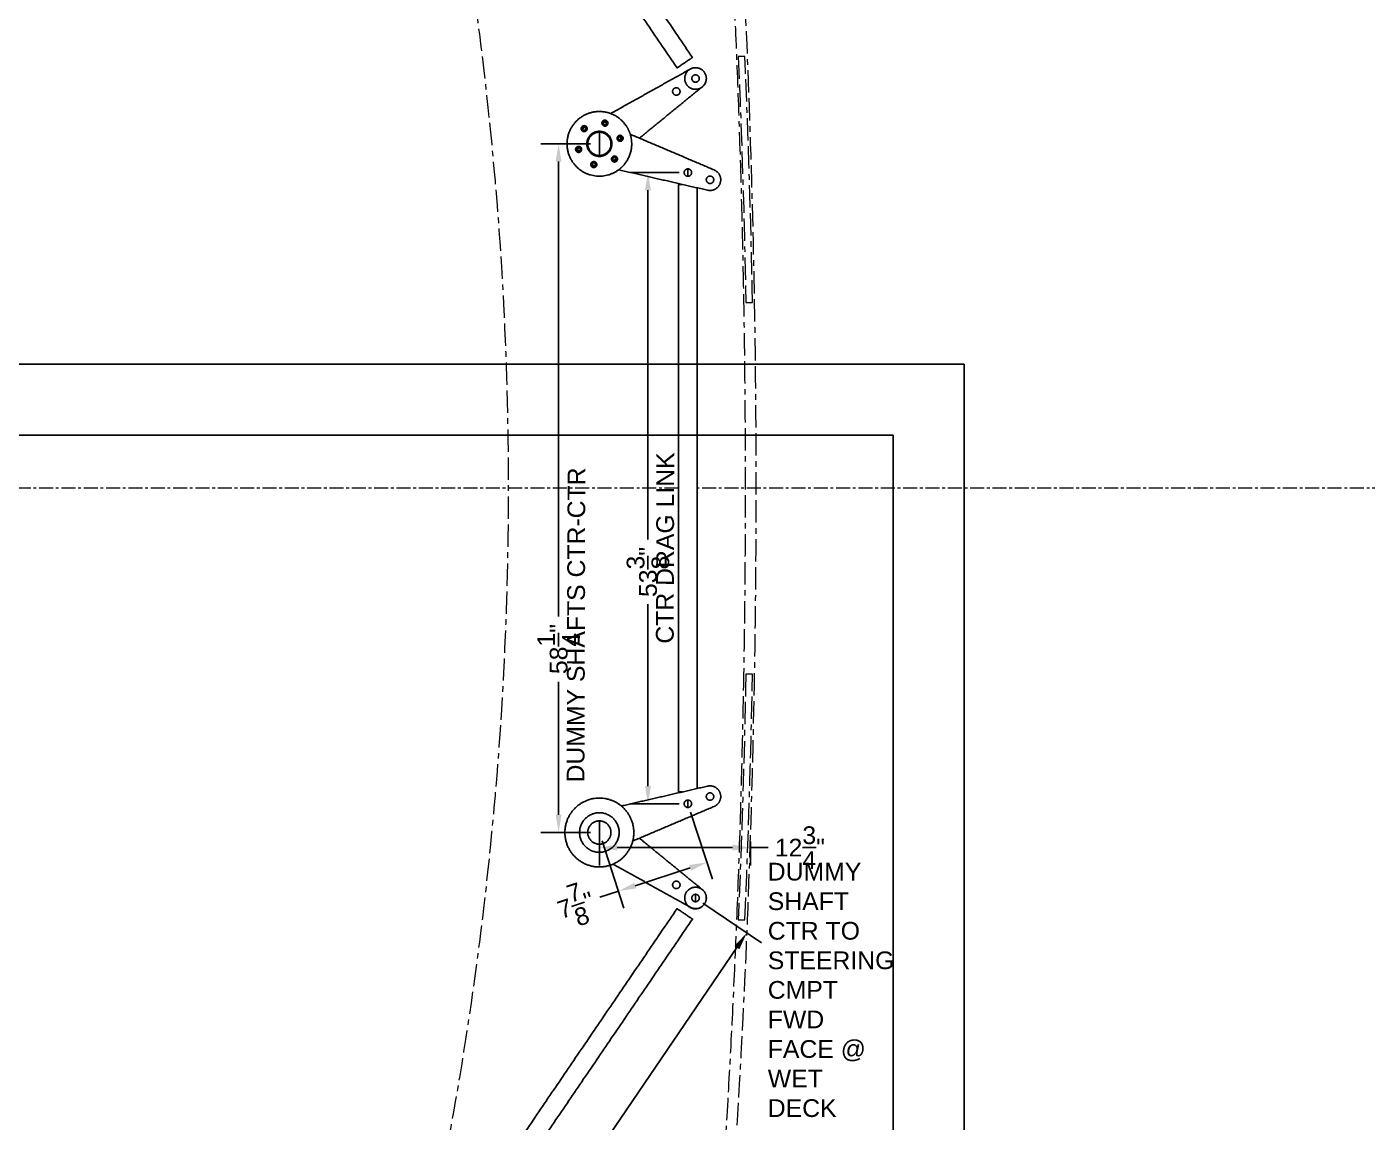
# Model space of a CAD drawing. Header units: inches. Extents: x 5516 to 5996, y -2263 to -2011.
# Drawn here: x 5574.9 to 5688.3, y -2190.8 to -2098.1 of the extents above; entities that cross this region are included whole.
import ezdxf

# ---------------------------------------------------------------- set-up
doc = ezdxf.new("R2010")
doc.units = ezdxf.units.IN
doc.header["$LTSCALE"] = 12
doc.header["$MEASUREMENT"] = 0
doc.linetypes.add('Border', pattern=[0.472441, 0.15748, -0.03937, 0.15748, -0.03937, 0.03937, -0.03937])
doc.linetypes.add('Center', pattern=[0.15748, 0.098425, -0.019685, 0.019685, -0.019685])
for name, color, linetype, true_color in [('Make2D$DEFPOINTS', 4, 'Continuous', 0x00ffff), ('Make2D$TEXT', 172, 'Continuous', 0x0000bf), ('Make2D$Visible$Curves', 18, 'Continuous', 0x000000)]:
    doc.layers.add(name, color=color, linetype=linetype, true_color=true_color)
doc.layers.add('Make2D$Visible$centerlines', color=251, linetype='Center', lineweight=13, true_color=0x696969)
doc.layers.add('Make2D$Visible$phantom lines', color=251, linetype='Border', lineweight=13, true_color=0x696969)
doc.styles.add('Inch Fractional 1_ scale', font='arial.ttf')
doc.dimstyles.new('Inch Fractional 1_ scale', dxfattribs={"dimscale": 12, "dimtxt": 0.125, "dimasz": 0.125, "dimexe": 0.125, "dimexo": 0.0625, "dimgap": 0.0625, "dimtad": 0, "dimtoh": 1, "dimdec": 4, "dimzin": 1, "dimdsep": 46, "dimlunit": 5, "dimtxsty": 'Inch Fractional 1_ scale', "dimcen": 0.25, "dimadec": 1, "dimazin": 1, "dimtfac": 1, "dimtdec": 4, "dimtix": 1, "dimtofl": 0, "dimtmove": 1, "dimatfit": 3, "dimfxl": 1, "dimtolj": 1, "dimtzin": 1, "dimarcsym": 0})

# ---------------------------------------------------------------- blocks, each defined once
blk = doc.blocks.new('*D1')
at = {"layer": 'Defpoints', "color": 0}
for p in [(5623.36, -2166.26), (5636.13, -2166.26), (5636.13, -2167.54)]:
    blk.add_point(p, dxfattribs=at)
at = {"layer": 'Make2D$TEXT', "color": 0, "lineweight": -2}
for p, q in [((5623.36, -2167.01), (5623.36, -2169.04)), ((5624.86, -2167.54), (5634.63, -2167.54)), ((5636.13, -2167.01), (5636.13, -2169.04)), ((5636.13, -2167.54), (5637.63, -2167.54))]:
    blk.add_line(p, q, dxfattribs=at)
at = {"layer": 'Make2D$TEXT', "color": 0}
for points in [[(5624.86, -2167.29), (5624.86, -2167.79), (5623.36, -2167.54)], [(5634.63, -2167.79), (5634.63, -2167.29), (5636.13, -2167.54)]]:
    blk.add_solid(points, dxfattribs=at)
at = {"layer": 'Make2D$TEXT', "color": 0, "insert": (5640.32, -2167.54), "char_height": 1.5, "attachment_point": 5, "style": 'Inch Fractional 1_ scale'}
blk.add_mtext('\\A1;12{\\H1.000000x;\\S3/4;}"', dxfattribs=at)
blk = doc.blocks.new('*D2')
at = {"layer": 'Defpoints', "color": 0}
for p in [(5623.36, -2108), (5619.91, -2166.26), (5623.36, -2166.26)]:
    blk.add_point(p, dxfattribs=at)
at = {"layer": 'Make2D$TEXT', "color": 0, "lineweight": -2}
for p, q in [((5622.61, -2108), (5618.41, -2108)), ((5619.91, -2109.5), (5619.91, -2147.98)), ((5619.91, -2164.76), (5619.91, -2153.51)), ((5622.61, -2166.26), (5618.41, -2166.26))]:
    blk.add_line(p, q, dxfattribs=at)
at = {"layer": 'Make2D$TEXT', "color": 0}
for points in [[(5620.16, -2109.5), (5619.66, -2109.5), (5619.91, -2108)], [(5619.66, -2164.76), (5620.16, -2164.76), (5619.91, -2166.26)]]:
    blk.add_solid(points, dxfattribs=at)
at = {"layer": 'Make2D$TEXT', "color": 0, "insert": (5619.91, -2150.74), "char_height": 1.5, "attachment_point": 5, "rotation": 90, "style": 'Inch Fractional 1_ scale'}
blk.add_mtext('\\A1;58{\\H1.000000x;\\S1/4;}"', dxfattribs=at)
blk = doc.blocks.new('*D3')
at = {"layer": 'Defpoints', "color": 0}
for p in [(5627.47, -2110.43), (5630.85, -2110.43), (5630.85, -2163.83)]:
    blk.add_point(p, dxfattribs=at)
at = {"layer": 'Make2D$TEXT', "color": 0, "lineweight": -2}
for p, q in [((5630.1, -2110.43), (5625.97, -2110.43)), ((5627.47, -2111.93), (5627.47, -2141.48)), ((5627.47, -2162.33), (5627.47, -2146.95)), ((5630.1, -2163.83), (5625.97, -2163.83))]:
    blk.add_line(p, q, dxfattribs=at)
at = {"layer": 'Make2D$TEXT', "color": 0}
for points in [[(5627.72, -2111.93), (5627.22, -2111.93), (5627.47, -2110.43)], [(5627.22, -2162.33), (5627.72, -2162.33), (5627.47, -2163.83)]]:
    blk.add_solid(points, dxfattribs=at)
at = {"layer": 'Make2D$TEXT', "color": 0, "insert": (5627.47, -2144.22), "char_height": 1.5, "attachment_point": 5, "rotation": 90.0001, "style": 'Inch Fractional 1_ scale'}
blk.add_mtext('\\A1;53{\\H1.000000x;\\S3/8;}"', dxfattribs=at)
blk = doc.blocks.new('*D4')
at = {"layer": 'Defpoints', "color": 0}
for p in [(5630.85, -2163.83), (5623.36, -2166.26), (5632.46, -2168.79)]:
    blk.add_point(p, dxfattribs=at)
at = {"layer": 'Make2D$TEXT', "color": 0, "lineweight": -2}
for p, q in [((5631.08, -2164.54), (5632.92, -2170.21)), ((5623.59, -2166.97), (5625.43, -2172.65)), ((5626.4, -2170.76), (5631.03, -2169.25)), ((5624.97, -2171.22), (5623.39, -2171.73))]:
    blk.add_line(p, q, dxfattribs=at)
at = {"layer": 'Make2D$TEXT', "color": 0}
for points in [[(5631.11, -2169.49), (5630.95, -2169.01), (5632.46, -2168.79)], [(5626.32, -2170.52), (5626.47, -2170.99), (5624.97, -2171.22)]]:
    blk.add_solid(points, dxfattribs=at)
at = {"layer": 'Make2D$TEXT', "color": 0, "insert": (5621.35, -2172.4), "char_height": 1.5, "attachment_point": 5, "rotation": 17.9971, "style": 'Inch Fractional 1_ scale'}
blk.add_mtext('\\A1;7{\\H1.000000x;\\S7/8;}"', dxfattribs=at)
blk = doc.blocks.new('*D5')
at = {"layer": 'Defpoints', "color": 0}
for p in [(5631.49, -2171.8), (5635.83, -2174.76), (5590.08, -2232.67)]:
    blk.add_point(p, dxfattribs=at)
at = {"layer": 'Make2D$TEXT', "color": 0, "lineweight": -2}
for p, q in [((5632.11, -2172.23), (5637.07, -2175.6)), ((5634.99, -2176), (5616.67, -2202.94)), ((5595.27, -2234.39), (5613.6, -2207.45)), ((5590.7, -2233.09), (5595.67, -2236.47))]:
    blk.add_line(p, q, dxfattribs=at)
at = {"layer": 'Make2D$TEXT', "color": 0}
for points in [[(5635.2, -2176.14), (5634.78, -2175.86), (5635.83, -2174.76)], [(5595.06, -2234.24), (5595.48, -2234.53), (5594.43, -2235.63)]]:
    blk.add_solid(points, dxfattribs=at)
at = {"layer": 'Make2D$TEXT', "color": 0, "insert": (5615.13, -2205.19), "char_height": 1.5, "attachment_point": 5, "rotation": 55.7726, "style": 'Inch Fractional 1_ scale'}
blk.add_mtext('\\A1;73{\\H1.000000x;\\S5/8;}"', dxfattribs=at)

msp = doc.modelspace()

# ---------------------------------------------------------------- linework, layer by layer
at = {"layer": 'Make2D$DEFPOINTS'}
for p, q in [((5623.35777, -2107.01331), (5623.35777, -2108.98181)), ((5630.8464, -2110.1158), (5630.8464, -2110.74572)), ((5630.84654, -2163.5138), (5630.84654, -2164.14372)), ((5623.35778, -2165.27734), (5623.35778, -2167.24584)), ((5631.49253, -2171.48895), (5631.49253, -2172.11887))]:
    msp.add_line(p, q, dxfattribs=at)
for points in [[(5552.20384, -2258.64776), (5654.20384, -2258.64776), (5654.20384, -2126.64776), (5552.20384, -2126.64776)], [(5558.20384, -2252.64776), (5648.20384, -2252.64776), (5648.20384, -2132.64776), (5558.20384, -2132.64776)]]:
    msp.add_lwpolyline(points, close=True, dxfattribs=at)
at = {"layer": 'Make2D$Visible$centerlines'}
for points in [[(5630.05907, -2137.13714), (5573.06009, -2137.13714), (5516.06112, -2137.13714)], [(5996.06112, -2137.13714), (5813.84769, -2137.13714), (5631.63426, -2137.13714)]]:
    msp.add_open_spline(points, degree=2, dxfattribs=at)
at = {"layer": 'Make2D$Visible$Curves'}
for points in [[(5629.93164, -2101.57581), (5609.96366, -2072.22398), (5589.99569, -2042.87215)], [(5591.29776, -2041.98636), (5611.26573, -2071.33819), (5631.2337, -2100.69002)], [(5630.97589, -2101.71447), (5627.6473, -2103.57315), (5624.3187, -2105.43183)], [(5626.7497, -2107.51231), (5629.40931, -2105.33731), (5632.06892, -2103.16231)], [(5633.07308, -2110.20584), (5629.52162, -2108.69478), (5625.97015, -2107.18372)], [(5624.99592, -2110.19219), (5628.75577, -2111.05687), (5632.51561, -2111.92154)], [(5630.05913, -2162.82876), (5630.05907, -2137.12976), (5630.059, -2111.43076)], [(5631.63381, -2111.71875), (5631.63387, -2137.12776), (5631.63394, -2162.53678)], [(5632.51582, -2162.33807), (5628.86612, -2163.17722), (5625.21641, -2164.01637)], [(5626.1804, -2166.98611), (5629.6268, -2165.51995), (5633.0732, -2164.0538)], [(5632.00568, -2171.04452), (5629.3766, -2168.89468), (5626.74751, -2166.74485)], [(5624.51455, -2168.93655), (5627.78454, -2170.76229), (5631.05452, -2172.58804)], [(5589.99569, -2231.40213), (5609.96366, -2202.05029), (5629.93164, -2172.69846)], [(5631.2337, -2173.58425), (5611.26573, -2202.93609), (5591.29776, -2232.28792)]]:
    msp.add_open_spline(points, degree=2, dxfattribs=at)
for points, weights in [([(5631.2337, -2100.69002), (5631.2337, -2100.69002), (5630.58267, -2101.13292)], [1, 0.707106781181, 1]), ([(5630.58267, -2101.13292), (5629.93164, -2101.57581), (5629.93164, -2101.57581)], [1, 0.707106781178, 1]), ([(5630.97789, -2101.71387), (5630.22139, -2102.22851), (5630.73603, -2102.98501)], [1, 0.707106781251, 1]), ([(5630.73603, -2102.98501), (5631.25068, -2103.74151), (5632.00718, -2103.22687)], [1, 0.707106781118, 1]), ([(5631.31538, -2102.20995), (5631.05496, -2102.38711), (5631.23212, -2102.64753)], [1, 0.707106781301, 1]), ([(5631.23526, -2102.63851), (5631.06244, -2102.38447), (5631.31212, -2102.20541)], [1, 0.712216392867, 0.989959054138]), ([(5631.21504, -2102.60434), (5631.22408, -2102.62206), (5631.23526, -2102.63851)], [0.953452295665, 0.974507331956, 1]), ([(5631.23212, -2102.64753), (5631.40928, -2102.90794), (5631.66969, -2102.73078)], [1, 0.707106781097, 1]), ([(5631.63867, -2102.74198), (5631.39137, -2102.86798), (5631.23526, -2102.63851)], [0.953452295694, 0.732599449243, 1]), ([(5631.75609, -2102.28419), (5631.76919, -2102.30344), (5631.77931, -2102.32441)], [1, 0.970286681305, 0.94660205328]), ([(5631.77631, -2102.31836), (5631.76728, -2102.30064), (5631.75609, -2102.28419)], [0.953452295635, 0.974507331938, 1]), ([(5632.3818, -2102.64772), (5632.31609, -2102.96018), (5632.06892, -2103.16231)], [0.869653718991, 0.879478250098, 1]), ([(5629.58746, -2103.71158), (5629.59649, -2103.7293), (5629.60768, -2103.74575)], [0.953452295665, 0.974507331956, 1]), ([(5630.04525, -2103.829), (5629.78484, -2104.00616), (5629.60768, -2103.74575)], [1, 0.707106781216, 1]), ([(5630.12851, -2103.39143), (5630.30567, -2103.65184), (5630.04525, -2103.829)], [1, 0.707106781132, 1]), ([(5621.89561, -2106.53308), (5622.075, -2106.35397), (5622.25411, -2106.53336)], [1, 0.707106781169, 1]), ([(5621.97538, -2106.61298), (5622.07487, -2106.51364), (5622.17421, -2106.61313)], [1, 0.707106781109, 1]), ([(5622.25411, -2106.53336), (5622.43322, -2106.71276), (5622.25383, -2106.89187)], [1, 0.707106781166, 1]), ([(5624.07397, -2106.30967), (5624.00816, -2106.55448), (5623.76335, -2106.48867)], [1, 0.707106781007, 1]), ([(5623.96494, -2106.28036), (5623.92844, -2106.41614), (5623.79266, -2106.37964)], [1, 0.707106780964, 1]), ([(5623.86565, -2106.10808), (5624.00143, -2106.14458), (5623.96494, -2106.28036)], [1, 0.707106781314, 1]), ([(5623.89496, -2105.99905), (5624.13977, -2106.06486), (5624.07397, -2106.30967)], [1, 0.707106781366, 1]), ([(5624.04662, -2106.36531), (5624.04867, -2106.36617), (5624.05072, -2106.36704)], [0.967358337977, 0.966915449565, 0.966474284717]), ([(5622.17421, -2106.61313), (5622.27356, -2106.71263), (5622.17406, -2106.81197)], [1, 0.707106781263, 1]), ([(5622.37351, -2107.99756), (5622.37351, -2107.01331), (5623.35777, -2107.01331)], [1, 0.707106781187, 1]), ([(5623.35777, -2107.01331), (5624.34202, -2107.01331), (5624.34202, -2107.99756)], [1, 0.707106781187, 1]), ([(5625.17762, -2107.77386), (5624.93271, -2107.83928), (5624.86729, -2107.59436)], [1, 0.707106780956, 1]), ([(5625.14849, -2107.66478), (5625.01265, -2107.70107), (5624.97637, -2107.56523)], [1, 0.70710678098, 1]), ([(5625.24804, -2107.49266), (5625.28433, -2107.6285), (5625.14849, -2107.66478)], [1, 0.707106781393, 1]), ([(5625.35712, -2107.46353), (5625.42254, -2107.70844), (5625.17762, -2107.77386)], [1, 0.707106781403, 1]), ([(5621.35841, -2108.53159), (5621.293, -2108.28667), (5621.53791, -2108.22126)], [1, 0.707106781403, 1]), ([(5621.46749, -2108.50245), (5621.43121, -2108.36661), (5621.56704, -2108.33033)], [1, 0.707106781428, 1]), ([(5621.53791, -2108.22126), (5621.78282, -2108.15584), (5621.84824, -2108.40075)], [1, 0.707106780956, 1]), ([(5621.56704, -2108.33033), (5621.70288, -2108.29405), (5621.73916, -2108.42989)], [1, 0.707106781015, 1]), ([(5622.82057, -2109.99606), (5622.57576, -2109.93026), (5622.64157, -2109.68545)], [1, 0.707106781326, 1]), ([(5622.64157, -2109.68545), (5622.70737, -2109.44064), (5622.95218, -2109.50644)], [1, 0.707106781033, 1]), ([(5622.84988, -2109.88703), (5622.7141, -2109.85054), (5622.7506, -2109.71476)], [1, 0.707106781266, 1]), ([(5622.7506, -2109.71476), (5622.78709, -2109.57897), (5622.92287, -2109.61547)], [1, 0.707106780986, 1]), ([(5622.8103, -2109.6825), (5622.79105, -2109.67625), (5622.77195, -2109.66955)], [1, 0.995290658777, 0.990732757691]), ([(5623.14465, -2109.75635), (5623.14106, -2109.75591), (5623.13746, -2109.75546)], [0.932883548632, 0.933465164268, 0.934051044067]), ([(5624.46142, -2109.46175), (5624.28231, -2109.28236), (5624.46171, -2109.10325)], [1, 0.707106781166, 1]), ([(5624.81993, -2109.46203), (5624.64053, -2109.64114), (5624.46142, -2109.46175)], [1, 0.707106781246, 1]), ([(5624.54132, -2109.38198), (5624.44198, -2109.28248), (5624.54148, -2109.18314)], [1, 0.707106781124, 1]), ([(5624.74016, -2109.38214), (5624.64066, -2109.48148), (5624.54132, -2109.38198)], [1, 0.70710678125, 1]), ([(5630.74907, -2110.73031), (5630.44953, -2110.63298), (5630.54686, -2110.33343)], [1, 0.707106781109, 1]), ([(5631.14595, -2110.52809), (5631.04862, -2110.82764), (5630.74907, -2110.73031)], [1, 0.707106781251, 1]), ([(5632.62123, -2111.33861), (5632.32169, -2111.24128), (5632.41901, -2110.94174)], [1, 0.707106781109, 1]), ([(5633.57975, -2111.31888), (5633.83594, -2110.53041), (5633.07308, -2110.20584)], [1, 0.737563556594, 1]), ([(5630.38337, -2111.43076), (5630.059, -2111.43076), (5630.059, -2111.43076)], [0.858818174466, 0.825786328257, 1]), ([(5633.57975, -2111.31888), (5633.32356, -2112.10735), (5632.51561, -2111.92154)], [1, 0.737563556611, 1]), ([(5633.0181, -2111.13639), (5632.92078, -2111.43594), (5632.62123, -2111.33861)], [1, 0.707106781251, 1]), ([(5630.05913, -2162.82876), (5630.05913, -2162.82876), (5630.38176, -2162.82876)], [1, 0.826274311944, 0.858634751881]), ([(5633.57993, -2162.94078), (5633.32379, -2162.1523), (5632.51582, -2162.33807)], [1, 0.737563556603, 1]), ([(5633.01828, -2163.12324), (5633.11559, -2163.42279), (5632.81604, -2163.52011)], [1, 0.707106781249, 1]), ([(5633.57993, -2162.94078), (5633.83608, -2163.72926), (5633.0732, -2164.0538)], [1, 0.737563556561, 1]), ([(5630.94385, -2164.12831), (5630.6443, -2164.22563), (5630.54699, -2163.92608)], [1, 0.707106781131, 1]), ([(5631.14609, -2163.73145), (5631.2434, -2164.031), (5630.94385, -2164.12831)], [1, 0.707106781297, 1]), ([(5632.81604, -2163.52011), (5632.51649, -2163.61742), (5632.41918, -2163.31787)], [1, 0.707106781082, 1]), ([(5629.69117, -2170.95067), (5629.43075, -2170.77352), (5629.6079, -2170.5131)], [1, 0.707106781261, 1]), ([(5630.12874, -2170.8674), (5629.95159, -2171.12782), (5629.69117, -2170.95067)], [1, 0.707106781112, 1]), ([(5630.73603, -2171.28926), (5631.25068, -2170.53276), (5632.00718, -2171.04741)], [1, 0.707106781118, 1]), ([(5630.97789, -2172.56041), (5630.22139, -2172.04576), (5630.73603, -2171.28926)], [1, 0.707106781251, 1]), ([(5632.24466, -2172.30671), (5631.77838, -2172.99219), (5631.05452, -2172.58804)], [1, 0.73756355658, 1]), ([(5631.31538, -2172.06432), (5631.05496, -2171.88716), (5631.23212, -2171.62675)], [1, 0.707106781301, 1]), ([(5631.23212, -2171.62675), (5631.40928, -2171.36634), (5631.66969, -2171.54349)], [1, 0.707106781097, 1]), ([(5632.24466, -2172.30671), (5632.46073, -2171.98908), (5632.38248, -2171.61298)], [1, 0.858463320302, 0.869593179121]), ([(5630.58267, -2173.14136), (5629.93164, -2172.69846), (5629.93164, -2172.69846)], [1, 0.707106781178, 1]), ([(5631.2337, -2173.58425), (5631.2337, -2173.58425), (5630.58267, -2173.14136)], [1, 0.707106781181, 1])]:
    msp.add_rational_spline(points, weights, degree=2, dxfattribs=at)
for points, weights, knots in [([(5632.00718, -2103.22687), (5632.76368, -2102.71222), (5632.24904, -2101.95572), (5631.73439, -2101.19922), (5630.97789, -2101.71387)], [1, 0.707106781189, 1, 0.707106781189, 1], [36.505306639, 36.505306639, 36.505306639, 73.010613274, 73.010613274, 109.515919908, 109.515919908, 109.515919908]), ([(5631.66969, -2102.73078), (5631.93011, -2102.55362), (5631.75295, -2102.29321), (5631.57579, -2102.0328), (5631.31538, -2102.20995)], [1, 0.707106781174, 1, 0.707106781174, 1], [0, 0, 0, 12.566370615, 12.566370615, 25.13274123, 25.13274123, 25.13274123]), ([(5629.60768, -2103.74575), (5629.43052, -2103.48534), (5629.69094, -2103.30818), (5629.95135, -2103.13102), (5630.12851, -2103.39143)], [1, 0.707106781199, 1, 0.707106781199, 1], [0, 0, 0, 12.566370614, 12.566370614, 25.132741228, 25.132741228, 25.132741228]), ([(5624.99482, -2110.19003), (5625.15212, -2110.07259), (5625.29103, -2109.93389), (5626.46254, -2108.76424), (5625.97015, -2107.18372), (5625.76987, -2106.54082), (5625.2941, -2106.06429), (5623.36083, -2104.12796), (5621.4245, -2106.06123), (5619.48817, -2107.99449), (5621.42143, -2109.93082), (5623.09588, -2111.60792), (5624.99482, -2110.19003)], [0.947968966028, 0.971140978789, 1, 0.799613654866, 0.873420665787, 0.90749312632, 1, 0.707106781187, 1, 0.707106781187, 1, 0.735965802398, 0.947968966028], [-665.778716401, -665.778716401, -665.778716401, -655.022068273, -655.022068273, -580.33189121, -580.33189121, -545.851723561, -545.851723561, -436.681378849, -436.681378849, -327.511034137, -327.511034137, -229.097337552, -229.097337552, -229.097337552]), ([(5622.25383, -2106.89187), (5622.07443, -2107.07098), (5621.89532, -2106.89158), (5621.71621, -2106.71219), (5621.89561, -2106.53308)], [1, 0.707106781206, 1, 0.707106781206, 1], [0, 0, 0, 10.114200468, 10.114200468, 20.228400936, 20.228400936, 20.228400936]), ([(5623.76335, -2106.48867), (5623.51854, -2106.42287), (5623.58435, -2106.17806), (5623.65015, -2105.93325), (5623.89496, -2105.99905)], [1, 0.707106781187, 1, 0.707106781187, 1], [0, 0, 0, 10.114200469, 10.114200469, 20.228400937, 20.228400937, 20.228400937]), ([(5623.79266, -2106.37964), (5623.65688, -2106.34314), (5623.69338, -2106.20736), (5623.72987, -2106.07158), (5623.86565, -2106.10808)], [1, 0.707106781234, 1, 0.707106781234, 1], [-11.219381348, -11.219381348, -11.219381348, -5.609690674, -5.609690674, 0, 0, 0]), ([(5622.17406, -2106.81197), (5622.07456, -2106.91131), (5621.97522, -2106.81181), (5621.87588, -2106.71232), (5621.97538, -2106.61298)], [1, 0.707106781187, 1, 0.707106781187, 1], [-11.219381349, -11.219381349, -11.219381349, -5.609690674, -5.609690674, 0, 0, 0]), ([(5622.60671, -2107.24531), (5623.35896, -2106.49426), (5624.11001, -2107.2465), (5624.86106, -2107.99875), (5624.10882, -2108.7498), (5623.35658, -2109.50085), (5622.60552, -2108.74861), (5621.85447, -2107.99637), (5622.60671, -2107.24531)], [1, 0.707106781187, 1, 0.707106781187, 1, 0.707106781187, 1, 0.707106781187, 1], [-169.646003294, -169.646003294, -169.646003294, -127.23450247, -127.23450247, -84.823001647, -84.823001647, -42.411500823, -42.411500823, 0, 0, 0]), ([(5624.86729, -2107.59436), (5624.80188, -2107.34945), (5625.04679, -2107.28403), (5625.2917, -2107.21861), (5625.35712, -2107.46353)], [1, 0.707106781194, 1, 0.707106781194, 1], [0, 0, 0, 10.114200469, 10.114200469, 20.228400937, 20.228400937, 20.228400937]), ([(5624.97637, -2107.56523), (5624.94009, -2107.42939), (5625.07592, -2107.39311), (5625.21176, -2107.35683), (5625.24804, -2107.49266)], [1, 0.707106781187, 1, 0.707106781187, 1], [-11.219381349, -11.219381349, -11.219381349, -5.609690674, -5.609690674, 0, 0, 0]), ([(5621.84824, -2108.40075), (5621.91366, -2108.64567), (5621.66874, -2108.71108), (5621.42383, -2108.7765), (5621.35841, -2108.53159)], [1, 0.707106781194, 1, 0.707106781194, 1], [0, 0, 0, 10.114200469, 10.114200469, 20.228400937, 20.228400937, 20.228400937]), ([(5621.73916, -2108.42989), (5621.77545, -2108.56572), (5621.63961, -2108.60201), (5621.50377, -2108.63829), (5621.46749, -2108.50245)], [1, 0.707106781152, 1, 0.707106781152, 1], [-11.219381349, -11.219381349, -11.219381349, -5.609690674, -5.609690674, 0, 0, 0]), ([(5624.34202, -2107.99756), (5624.34202, -2108.98181), (5623.35777, -2108.98181), (5622.37351, -2108.98181), (5622.37351, -2107.99756)], [1, 0.707106781187, 1, 0.707106781187, 1], [0, 0, 0, 39.26990817, 39.26990817, 78.53981634, 78.53981634, 78.53981634]), ([(5622.95218, -2109.50644), (5623.19699, -2109.57225), (5623.13119, -2109.81706), (5623.06538, -2110.06187), (5622.82057, -2109.99606)], [1, 0.707106781194, 1, 0.707106781194, 1], [0, 0, 0, 10.114200469, 10.114200469, 20.228400938, 20.228400938, 20.228400938]), ([(5622.92287, -2109.61547), (5623.05865, -2109.65197), (5623.02216, -2109.78775), (5622.98566, -2109.92353), (5622.84988, -2109.88703)], [1, 0.707106781247, 1, 0.707106781247, 1], [-11.219381346, -11.219381346, -11.219381346, -5.609690673, -5.609690673, 0, 0, 0]), ([(5624.46171, -2109.10325), (5624.6411, -2108.92414), (5624.82021, -2109.10353), (5624.99932, -2109.28292), (5624.81993, -2109.46203)], [1, 0.707106781167, 1, 0.707106781167, 1], [0, 0, 0, 10.114200469, 10.114200469, 20.228400938, 20.228400938, 20.228400938]), ([(5624.54148, -2109.18314), (5624.64097, -2109.0838), (5624.74031, -2109.1833), (5624.83965, -2109.2828), (5624.74016, -2109.38214)], [1, 0.707106781186, 1, 0.707106781186, 1], [-11.219381349, -11.219381349, -11.219381349, -5.609690674, -5.609690674, 0, 0, 0]), ([(5630.54686, -2110.33343), (5630.64418, -2110.03389), (5630.94373, -2110.13122), (5631.24327, -2110.22854), (5631.14595, -2110.52809)], [1, 0.707106781193, 1, 0.707106781193, 1], [0, 0, 0, 12.566370614, 12.566370614, 25.132741229, 25.132741229, 25.132741229]), ([(5632.41901, -2110.94174), (5632.51634, -2110.64219), (5632.81589, -2110.73952), (5633.11543, -2110.83685), (5633.0181, -2111.13639)], [1, 0.707106781193, 1, 0.707106781193, 1], [0, 0, 0, 12.566370614, 12.566370614, 25.132741229, 25.132741229, 25.132741229]), ([(5632.41918, -2163.31787), (5632.32186, -2163.01832), (5632.62141, -2162.92101), (5632.92096, -2162.82369), (5633.01828, -2163.12324)], [1, 0.707106781208, 1, 0.707106781208, 1], [0, 0, 0, 12.566370614, 12.566370614, 25.132741228, 25.132741228, 25.132741228]), ([(5625.21793, -2164.01934), (5625.32124, -2164.10505), (5625.41622, -2164.19988), (5627.47793, -2166.25833), (5625.41949, -2168.32003), (5623.36104, -2170.38174), (5621.29934, -2168.32329), (5619.23763, -2166.26485), (5621.29608, -2164.20315), (5623.1732, -2162.32305), (5625.21793, -2164.01934)], [0.964941557844, 0.98127347289, 1, 0.707106781187, 1, 0.707106781187, 1, 0.707106781187, 1, 0.725833308296, 0.964941557844], [-7.431894288, -7.431894288, -7.431894288, 0, 0, 116.238928183, 116.238928183, 232.477856366, 232.477856366, 348.716784548, 348.716784548, 457.523818443, 457.523818443, 457.523818443]), ([(5630.54699, -2163.92608), (5630.44967, -2163.62652), (5630.74923, -2163.52921), (5631.04878, -2163.4319), (5631.14609, -2163.73145)], [1, 0.707106781159, 1, 0.707106781159, 1], [0, 0, 0, 12.566370616, 12.566370616, 25.132741231, 25.132741231, 25.132741231]), ([(5624.54, -2165.0775), (5625.72408, -2166.25971), (5624.54187, -2167.4438), (5623.35966, -2168.62789), (5622.17557, -2167.44568), (5620.99148, -2166.26346), (5622.17369, -2165.07937), (5623.35591, -2163.89529), (5624.54, -2165.0775)], [1, 0.707106781187, 1, 0.707106781187, 1, 0.707106781187, 1, 0.707106781187, 1], [0, 0, 0, 66.758843889, 66.758843889, 133.517687778, 133.517687778, 200.276531666, 200.276531666, 267.035375555, 267.035375555, 267.035375555]), ([(5624.0532, -2165.56507), (5624.74972, -2166.26049), (5624.0543, -2166.95701), (5623.35888, -2167.65353), (5622.66236, -2166.95811), (5621.96584, -2166.26269), (5622.66126, -2165.56617), (5623.35668, -2164.86965), (5624.0532, -2165.56507)], [1, 0.707106781187, 1, 0.707106781187, 1, 0.707106781187, 1, 0.707106781187, 1], [-157.079632679, -157.079632679, -157.079632679, -117.80972451, -117.80972451, -78.53981634, -78.53981634, -39.26990817, -39.26990817, 0, 0, 0]), ([(5629.6079, -2170.5131), (5629.78504, -2170.25268), (5630.04546, -2170.42983), (5630.30589, -2170.60697), (5630.12874, -2170.8674)], [1, 0.707106781187, 1, 0.707106781187, 1], [0, 0, 0, 12.566370615, 12.566370615, 25.132741229, 25.132741229, 25.132741229]), ([(5632.00718, -2171.04741), (5632.76368, -2171.56205), (5632.24904, -2172.31855), (5631.73439, -2173.07505), (5630.97789, -2172.56041)], [1, 0.707106781189, 1, 0.707106781189, 1], [36.505306639, 36.505306639, 36.505306639, 73.010613274, 73.010613274, 109.515919908, 109.515919908, 109.515919908]), ([(5631.66969, -2171.54349), (5631.93011, -2171.72065), (5631.75295, -2171.98107), (5631.57579, -2172.24148), (5631.31538, -2172.06432)], [1, 0.707106781174, 1, 0.707106781174, 1], [0, 0, 0, 12.566370615, 12.566370615, 25.13274123, 25.13274123, 25.13274123])]:
    msp.add_rational_spline(points, weights, degree=2, knots=knots, dxfattribs=at)
for points, knots in [([(5622.02951, -2106.6672), (5622.03348, -2106.66325), (5622.03751, -2106.65925), (5622.04147, -2106.65537), (5622.0455, -2106.65142), (5622.04948, -2106.64755), (5622.05343, -2106.64374), (5622.06134, -2106.63613), (5622.06915, -2106.62873), (5622.07686, -2106.62155), (5622.08457, -2106.61438), (5622.0922, -2106.6074), (5622.09981, -2106.60054), (5622.10743, -2106.59368), (5622.11504, -2106.58695), (5622.12266, -2106.5803)], [0, 0, 0, 0, 0.429250791, 0.429250791, 0.429250791, 0.862892119, 0.862892119, 0.862892119, 1.73350397, 1.73350397, 1.73350397, 2.603481036, 2.603481036, 2.603481036, 3.473695367, 3.473695367, 3.473695367, 3.473695367]), ([(5623.72169, -2106.1532), (5623.73158, -2106.15515), (5623.74149, -2106.15719), (5623.75148, -2106.15933), (5623.76146, -2106.16146), (5623.7715, -2106.1637), (5623.78171, -2106.16606), (5623.78681, -2106.16724), (5623.79196, -2106.16846), (5623.79717, -2106.16971), (5623.80238, -2106.17096), (5623.80769, -2106.17226), (5623.81302, -2106.17359), (5623.82368, -2106.17625), (5623.83447, -2106.17904), (5623.84547, -2106.182)], [0, 0, 0, 0, 0.866915075, 0.866915075, 0.866915075, 1.732977311, 1.732977311, 1.732977311, 2.166537084, 2.166537084, 2.166537084, 2.601757158, 2.601757158, 2.601757158, 3.467318162, 3.467318162, 3.467318162, 3.467318162]), ([(5623.84576, -2106.18208), (5623.85117, -2106.18353), (5623.85665, -2106.18503), (5623.86199, -2106.18652), (5623.86743, -2106.18803), (5623.87277, -2106.18955), (5623.87804, -2106.19106), (5623.88859, -2106.1941), (5623.8989, -2106.19717), (5623.90897, -2106.20026), (5623.91904, -2106.20335), (5623.92889, -2106.20646), (5623.93864, -2106.20963), (5623.94839, -2106.2128), (5623.95803, -2106.21601), (5623.96759, -2106.2193)], [3.475109623, 3.475109623, 3.475109623, 3.475109623, 3.904332039, 3.904332039, 3.904332039, 4.337973368, 4.337973368, 4.337973368, 5.208585218, 5.208585218, 5.208585218, 6.078562285, 6.078562285, 6.078562285, 6.948776616, 6.948776616, 6.948776616, 6.948776616]), ([(5621.94247, -2106.76021), (5621.9491, -2106.75262), (5621.95582, -2106.74505), (5621.96267, -2106.73748), (5621.96951, -2106.7299), (5621.97647, -2106.72232), (5621.98362, -2106.71466), (5621.98719, -2106.71084), (5621.99081, -2106.70699), (5621.99451, -2106.7031), (5621.9982, -2106.69921), (5622.00197, -2106.69527), (5622.00579, -2106.69131), (5622.01343, -2106.68341), (5622.02124, -2106.67547), (5622.0293, -2106.66742)], [0, 0, 0, 0, 0.866915075, 0.866915075, 0.866915075, 1.732977311, 1.732977311, 1.732977311, 2.166537084, 2.166537084, 2.166537084, 2.601757159, 2.601757159, 2.601757159, 3.467318162, 3.467318162, 3.467318162, 3.467318162]), ([(5625.13699, -2107.39055), (5625.14025, -2107.40009), (5625.14344, -2107.40969), (5625.14658, -2107.4194), (5625.14972, -2107.42912), (5625.1528, -2107.43893), (5625.15586, -2107.44895), (5625.15739, -2107.45396), (5625.15891, -2107.45903), (5625.16043, -2107.46417), (5625.16195, -2107.46931), (5625.16348, -2107.47455), (5625.16499, -2107.47983), (5625.16802, -2107.4904), (5625.171, -2107.50114), (5625.17394, -2107.51214)], [0, 0, 0, 0, 0.866915075, 0.866915075, 0.866915075, 1.732977312, 1.732977312, 1.732977312, 2.166537084, 2.166537084, 2.166537084, 2.601757158, 2.601757158, 2.601757158, 3.467318162, 3.467318162, 3.467318162, 3.467318162]), ([(5625.17402, -2107.51244), (5625.17546, -2107.51784), (5625.1769, -2107.52334), (5625.17828, -2107.52871), (5625.17969, -2107.53417), (5625.18105, -2107.53956), (5625.18237, -2107.54488), (5625.18502, -2107.55553), (5625.18751, -2107.566), (5625.18987, -2107.57626), (5625.19223, -2107.58653), (5625.19446, -2107.59662), (5625.1966, -2107.60665), (5625.19873, -2107.61667), (5625.20076, -2107.62663), (5625.2027, -2107.63655)], [3.475109623, 3.475109623, 3.475109623, 3.475109623, 3.90433204, 3.90433204, 3.90433204, 4.337973367, 4.337973367, 4.337973367, 5.208585218, 5.208585218, 5.208585218, 6.078562285, 6.078562285, 6.078562285, 6.948776615, 6.948776615, 6.948776615, 6.948776615]), ([(5621.54152, -2108.48268), (5621.54007, -2108.47727), (5621.53863, -2108.47178), (5621.53725, -2108.46641), (5621.53584, -2108.46094), (5621.53448, -2108.45556), (5621.53316, -2108.45023), (5621.53052, -2108.43958), (5621.52802, -2108.42912), (5621.52566, -2108.41885), (5621.5233, -2108.40859), (5621.52107, -2108.39849), (5621.51894, -2108.38847), (5621.51681, -2108.37844), (5621.51478, -2108.36849), (5621.51283, -2108.35856)], [3.475109622, 3.475109622, 3.475109622, 3.475109622, 3.90433204, 3.90433204, 3.90433204, 4.337973367, 4.337973367, 4.337973367, 5.208585218, 5.208585218, 5.208585218, 6.078562284, 6.078562284, 6.078562284, 6.948776615, 6.948776615, 6.948776615, 6.948776615]), ([(5621.57854, -2108.60457), (5621.57529, -2108.59503), (5621.5721, -2108.58542), (5621.56896, -2108.57571), (5621.56582, -2108.566), (5621.56273, -2108.55618), (5621.55967, -2108.54616), (5621.55814, -2108.54115), (5621.55662, -2108.53609), (5621.5551, -2108.53095), (5621.55358, -2108.5258), (5621.55205, -2108.52056), (5621.55054, -2108.51528), (5621.54751, -2108.50472), (5621.54454, -2108.49398), (5621.5416, -2108.48297)], [0, 0, 0, 0, 0.866915075, 0.866915075, 0.866915075, 1.732977311, 1.732977311, 1.732977311, 2.166537084, 2.166537084, 2.166537084, 2.601757158, 2.601757158, 2.601757158, 3.467318162, 3.467318162, 3.467318162, 3.467318162]), ([(5622.86977, -2109.81304), (5622.86436, -2109.81158), (5622.85888, -2109.81008), (5622.85354, -2109.8086), (5622.84811, -2109.80708), (5622.84276, -2109.80557), (5622.83749, -2109.80405), (5622.82695, -2109.80101), (5622.81664, -2109.79794), (5622.80657, -2109.79486), (5622.7965, -2109.79177), (5622.78664, -2109.78865), (5622.77689, -2109.78549), (5622.76714, -2109.78232), (5622.75751, -2109.7791), (5622.74794, -2109.77582)], [3.475109623, 3.475109623, 3.475109623, 3.475109623, 3.90433204, 3.90433204, 3.90433204, 4.337973367, 4.337973367, 4.337973367, 5.208585218, 5.208585218, 5.208585218, 6.078562285, 6.078562285, 6.078562285, 6.948776616, 6.948776616, 6.948776616, 6.948776616]), ([(5622.99101, -2109.84136), (5622.98206, -2109.83958), (5622.97309, -2109.83772), (5622.96406, -2109.83579), (5622.95408, -2109.83365), (5622.94403, -2109.83142), (5622.93382, -2109.82905), (5622.92872, -2109.82787), (5622.92358, -2109.82666), (5622.91836, -2109.82541), (5622.91315, -2109.82415), (5622.90785, -2109.82285), (5622.90251, -2109.82152), (5622.89185, -2109.81886), (5622.88107, -2109.81607), (5622.87006, -2109.81312)], [0.08264828, 0.08264828, 0.08264828, 0.08264828, 0.866915075, 0.866915075, 0.866915075, 1.732977311, 1.732977311, 1.732977311, 2.166537084, 2.166537084, 2.166537084, 2.601757159, 2.601757159, 2.601757159, 3.467318162, 3.467318162, 3.467318162, 3.467318162]), ([(5624.68602, -2109.32791), (5624.68206, -2109.33187), (5624.67802, -2109.33587), (5624.67406, -2109.33975), (5624.67003, -2109.3437), (5624.66605, -2109.34757), (5624.6621, -2109.35138), (5624.6542, -2109.35899), (5624.64638, -2109.36638), (5624.63867, -2109.37356), (5624.63096, -2109.38074), (5624.62334, -2109.38772), (5624.61572, -2109.39457), (5624.6081, -2109.40143), (5624.6005, -2109.40817), (5624.59287, -2109.41481)], [3.475109623, 3.475109623, 3.475109623, 3.475109623, 3.90433204, 3.90433204, 3.90433204, 4.337973367, 4.337973367, 4.337973367, 5.208585219, 5.208585219, 5.208585219, 6.078562284, 6.078562284, 6.078562284, 6.948776616, 6.948776616, 6.948776616, 6.948776616]), ([(5624.77307, -2109.23491), (5624.76643, -2109.24249), (5624.75971, -2109.25006), (5624.75287, -2109.25764), (5624.74603, -2109.26521), (5624.73907, -2109.27279), (5624.73192, -2109.28045), (5624.72834, -2109.28428), (5624.72472, -2109.28813), (5624.72103, -2109.29202), (5624.71734, -2109.2959), (5624.71356, -2109.29985), (5624.70974, -2109.3038), (5624.70211, -2109.3117), (5624.69429, -2109.31965), (5624.68623, -2109.3277)], [0, 0, 0, 0, 0.866915075, 0.866915075, 0.866915075, 1.732977311, 1.732977311, 1.732977311, 2.166537084, 2.166537084, 2.166537084, 2.601757158, 2.601757158, 2.601757158, 3.467318162, 3.467318162, 3.467318162, 3.467318162])]:
    msp.add_open_spline(points, degree=3, knots=knots, dxfattribs=at)
at = {"layer": 'Make2D$Visible$phantom lines'}
for points, knots in [([(5609.39607, -2075.89369), (5610.18546, -2079.72018), (5610.90186, -2083.56507), (5611.54387, -2087.42509), (5612.45239, -2092.88752), (5613.21196, -2098.38028), (5613.82053, -2103.89358), (5614.42911, -2109.40694), (5614.88669, -2114.94081), (5615.19186, -2120.48503), (5615.49702, -2126.02925), (5615.64976, -2131.58381), (5615.64974, -2137.13835), (5615.64972, -2142.6929), (5615.49693, -2148.24743), (5615.19173, -2153.79159), (5614.88652, -2159.33576), (5614.42891, -2164.86954), (5613.8203, -2170.38279), (5613.2117, -2175.89598), (5612.45212, -2181.3886), (5611.54359, -2186.85087), (5610.90184, -2190.7092), (5610.18568, -2194.5529), (5609.39644, -2198.37878)], [4.134784247, 4.134784247, 4.134784247, 4.134784247, 15.91167838, 15.91167838, 15.91167838, 32.577755104, 32.577755104, 32.577755104, 49.244097271, 49.244097271, 49.244097271, 65.910476974, 65.910476974, 65.910476974, 82.57685308, 82.57685308, 82.57685308, 99.24319214, 99.24319214, 99.24319214, 115.909261661, 115.909261661, 115.909261661, 127.681982738, 127.681982738, 127.681982738, 127.681982738]), ([(5634.74336, -2079.13), (5634.91519, -2081.81289), (5635.07521, -2084.49826), (5635.22327, -2087.18533), (5635.52679, -2092.69362), (5635.7802, -2098.21238), (5635.98319, -2103.73462), (5635.98393, -2103.75469), (5635.98466, -2103.77476), (5635.9854, -2103.79483), (5636.18836, -2109.32629), (5636.34088, -2114.86555), (5636.44275, -2120.40542), (5636.54526, -2125.9802), (5636.59656, -2131.56005), (5636.59658, -2137.13767), (5636.5966, -2142.71528), (5636.54535, -2148.29511), (5636.44289, -2153.86983), (5636.34106, -2159.40965), (5636.18859, -2164.94881), (5635.98567, -2170.48016), (5635.98493, -2170.50023), (5635.9842, -2170.5203), (5635.98346, -2170.54037), (5635.78052, -2176.06251), (5635.52715, -2181.58113), (5635.22368, -2187.08926), (5635.07565, -2189.77622), (5634.91565, -2192.46147), (5634.74384, -2195.14423)], [1.504094069, 1.504094069, 1.504094069, 1.504094069, 9.602572138, 9.602572138, 9.602572138, 26.205700963, 26.205700963, 26.205700963, 26.266031149, 26.266031149, 26.266031149, 42.896805142, 42.896805142, 42.896805142, 59.632410897, 59.632410897, 59.632410897, 76.36801937, 76.36801937, 76.36801937, 92.998771944, 92.998771944, 92.998771944, 93.059105507, 93.059105507, 93.059105507, 109.662216746, 109.662216746, 109.662216746, 117.760586855, 117.760586855, 117.760586855, 117.760586855])]:
    msp.add_open_spline(points, degree=3, knots=knots, dxfattribs=at)
msp.add_rational_spline([(5633.79223, -2196.25731), (5637.66699, -2137.13585), (5633.79131, -2078.0128)], [0.999960965982, 0.993912928991, 0.999961172544], degree=2, dxfattribs=at)
for points, degree in [([(5635.10678, -2100.6205), (5635.39752, -2107.34346), (5635.61688, -2114.2811), (5635.74952, -2121.42106)], 3), ([(5635.67016, -2100.6205), (5635.38847, -2100.6205), (5635.10678, -2100.6205)], 2), ([(5636.3129, -2121.42106), (5636.18027, -2114.2811), (5635.96091, -2107.34346), (5635.67016, -2100.6205)], 3), ([(5635.74952, -2121.42106), (5636.03121, -2121.42106), (5636.3129, -2121.42106)], 2), ([(5635.74944, -2152.85321), (5635.61675, -2159.99455), (5635.39732, -2166.93222), (5635.10659, -2173.65376)], 3), ([(5635.66997, -2173.65376), (5635.9607, -2166.93222), (5636.18013, -2159.99455), (5636.31283, -2152.85321)], 3), ([(5636.31283, -2152.85321), (5636.03114, -2152.85321), (5635.74944, -2152.85321)], 2), ([(5635.10659, -2173.65376), (5635.38828, -2173.65376), (5635.66997, -2173.65376)], 2)]:
    msp.add_open_spline(points, degree=degree, dxfattribs=at)

# ---------------------------------------------------------------- texts
at = {"layer": 'Make2D$TEXT', "char_height": 1.5, "attachment_point": 2, "rotation": 89.8261135, "style": 'Inch Fractional 1_ scale'}
for s, insert, width in [('CTR DRAG LINK', (5628.16717, -2142.18895), 35.0380435), ('DUMMY SHAFTS CTR-CTR', (5620.63234, -2148.70015), 55.7282609)]:
    msp.add_mtext(s, dxfattribs=dict(at, insert=insert, width=width))
at = {"layer": 'Make2D$TEXT', "insert": (5637.60437, -2168.82325), "char_height": 1.5, "width": 12.048913, "attachment_point": 1, "style": 'Inch Fractional 1_ scale'}
msp.add_mtext('{\\fArial;DUMMY }\\P{\\fArial;SHAFT }\\P{\\fArial;CTR TO }\\P{\\fArial;STEERING}\\P{\\fArial;CMPT }\\P{\\fArial;FWD }\\P{\\fArial;FACE @ }\\P{\\fArial;WET }\\P{\\fArial;DECK}\\P', dxfattribs=at)

# ---------------------------------------------------------------- dimensions: what is measured, and where the dimension line sits
at = {"layer": 'Make2D$TEXT'}
for base, p1, p2, angle, override, picture, middle in [((5619.91468, -2166.26159), (5623.35777, -2107.99756), (5623.35778, -2166.26159), 90, {"dimscale": 12, "dimtxt": 0.125, "dimasz": 0.125, "dimexe": 0.125, "dimgap": 0.0625, "dimtih": 0, "dimtoh": 0, "dimlfac": 1, "dimzin": 1, "dimlunit": 5, "dimtxsty": 'Inch Fractional 1_ scale', "dimsah": 0, "dimcen": 0.25, "dimadec": 1, "dimazin": 0, "dimtix": 0, "dimtmove": 0, "dimtzin": 1}, '*D2', (5619.91468, -2150.74187)), ((5627.47225, -2110.43077), (5630.84654, -2163.82876), (5630.8464, -2110.43076), 90.0001476, {"dimscale": 12, "dimtxt": 0.125, "dimasz": 0.125, "dimexe": 0.125, "dimgap": 0.0625, "dimtih": 0, "dimtoh": 0, "dimlfac": 1, "dimzin": 1, "dimlunit": 5, "dimtxsty": 'Inch Fractional 1_ scale', "dimsah": 0, "dimcen": 0.25, "dimadec": 1, "dimazin": 1, "dimtix": 0, "dimtmove": 0, "dimtzin": 1}, '*D3', (5627.47234, -2144.21639)), ((5632.45748, -2168.78758), (5623.35778, -2166.26159), (5630.84654, -2163.82876), 17.9971081, {"dimscale": 12, "dimtxt": 0.125, "dimasz": 0.125, "dimexe": 0.125, "dimgap": 0.0625, "dimtih": 0, "dimtoh": 0, "dimlfac": 1, "dimzin": 1, "dimlunit": 5, "dimtxsty": 'Inch Fractional 1_ scale', "dimsah": 0, "dimcen": 0.25, "dimadec": 1, "dimazin": 1, "dimtix": 0, "dimtmove": 0, "dimtzin": 1}, '*D4', (5621.35306, -2172.39501))]:
    dim = msp.add_linear_dim(base=base, p1=p1, p2=p2, angle=angle, text='<>"', dimstyle='Inch Fractional 1_ scale', override=override, dxfattribs=at)
    dim.commit()
    dim.dimension.update_dxf_attribs({"geometry": picture, "text_midpoint": middle, "dimtype": 160})
dim = msp.add_linear_dim(base=(5636.1306, -2167.54393), p1=(5623.35778, -2166.26159), p2=(5636.1306, -2166.26159), text='<>"', dimstyle='Inch Fractional 1_ scale', override={"dimscale": 12, "dimtxt": 0.125, "dimasz": 0.125, "dimexe": 0.125, "dimgap": 0.0625, "dimtih": 0, "dimtoh": 0, "dimlfac": 1, "dimzin": 1, "dimlunit": 5, "dimtxsty": 'Inch Fractional 1_ scale', "dimsah": 0, "dimcen": 0.25, "dimadec": 1, "dimazin": 0, "dimtix": 0, "dimtmove": 0, "dimtzin": 1}, dxfattribs=at)
dim.commit()
dim.dimension.update_dxf_attribs({"geometry": '*D1', "text_midpoint": (5640.32415, -2167.54393), "dimtype": 160})
dim = msp.add_linear_dim(base=(5635.83474, -2174.7579), p1=(5590.08425, -2232.67183), p2=(5631.49253, -2171.80391), angle=55.7726495, text='<>"', dimstyle='Inch Fractional 1_ scale', override={"dimscale": 12, "dimtxt": 0.125, "dimasz": 0.125, "dimexe": 0.125, "dimgap": 0.0625, "dimtih": 0, "dimtoh": 0, "dimlfac": 1, "dimzin": 1, "dimlunit": 5, "dimtxsty": 'Inch Fractional 1_ scale', "dimsah": 0, "dimcen": 0.25, "dimadec": 1, "dimazin": 1, "dimtix": 0, "dimtmove": 0, "dimtzin": 1}, dxfattribs=at)
dim.commit()
dim.dimension.update_dxf_attribs({"geometry": '*D5', "text_midpoint": (5615.13059, -2205.19186)})

doc.saveas('drawing.dxf')
